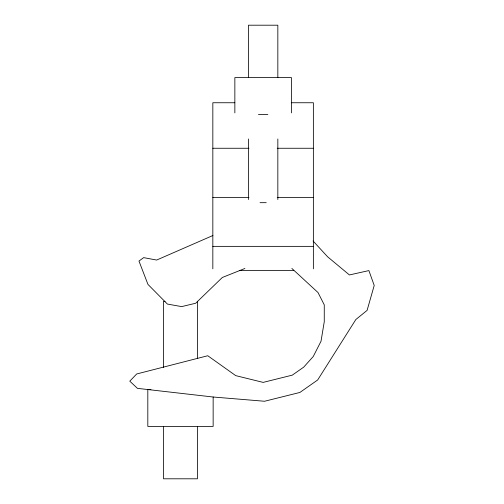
<?xml version="1.0" encoding="UTF-8"?>
<svg xmlns="http://www.w3.org/2000/svg" width="504" height="504" viewBox="0 0 504 504"><rect width="100%" height="100%" fill="white"/><g stroke="black" fill="none" stroke-linecap="round" stroke-linejoin="round"><path stroke-width="0.76" d="M212.909 235.513L156.65 260.051L143.653 257.639L138.965 261.047L147.949 284.388L167.397 304.063L181.654 306.602L195.659 303.257L222.34 277.471L244.912 268.474M234.826 102.747L212.833 102.747L212.833 268.821M291.375 102.747L313.368 102.747L313.368 268.821M258.432 114.458L267.857 114.458M212.833 148.258L248.963 148.258M277.238 148.258L313.368 148.258M212.833 197.398L248.963 197.398M277.238 197.398L313.368 197.398M260.051 202.677L266.238 202.677M212.833 246.362L313.368 246.362M239.539 270.377L293.731 270.377M165.06 301.323L163.517 301.323L163.517 367.397M150.929 389.542L147.817 389.542L147.817 426.397L213.148 426.397L213.148 397.013L137.441 388.357L129.786 381.163L136.672 373.981L207.774 355.742L235.733 375.631L263.145 382.391L292.314 375.134L303.704 367.139L313.249 356.511L321.023 341.239L324.261 321.728L324.261 304.857L318.018 292.547L291.86 268.437M213.148 397.013L264.562 401.253L299.88 392.459L317.671 379.978L355.849 319.517L367.095 310.382L374.214 285.459L368.89 270.585L349.429 274.945L327.65 256.832L313.06 240.981M291.438 112.89L291.438 77.603L234.851 77.603L234.851 112.89M277.836 77.603L277.836 25.2L248.453 25.2L248.453 77.603M277.836 138.965L277.836 199.534M248.453 138.965L248.453 199.534M197.448 301.909L197.448 358.281M197.448 426.397L197.448 478.8L163.517 478.8L163.517 426.397"/></g></svg>
